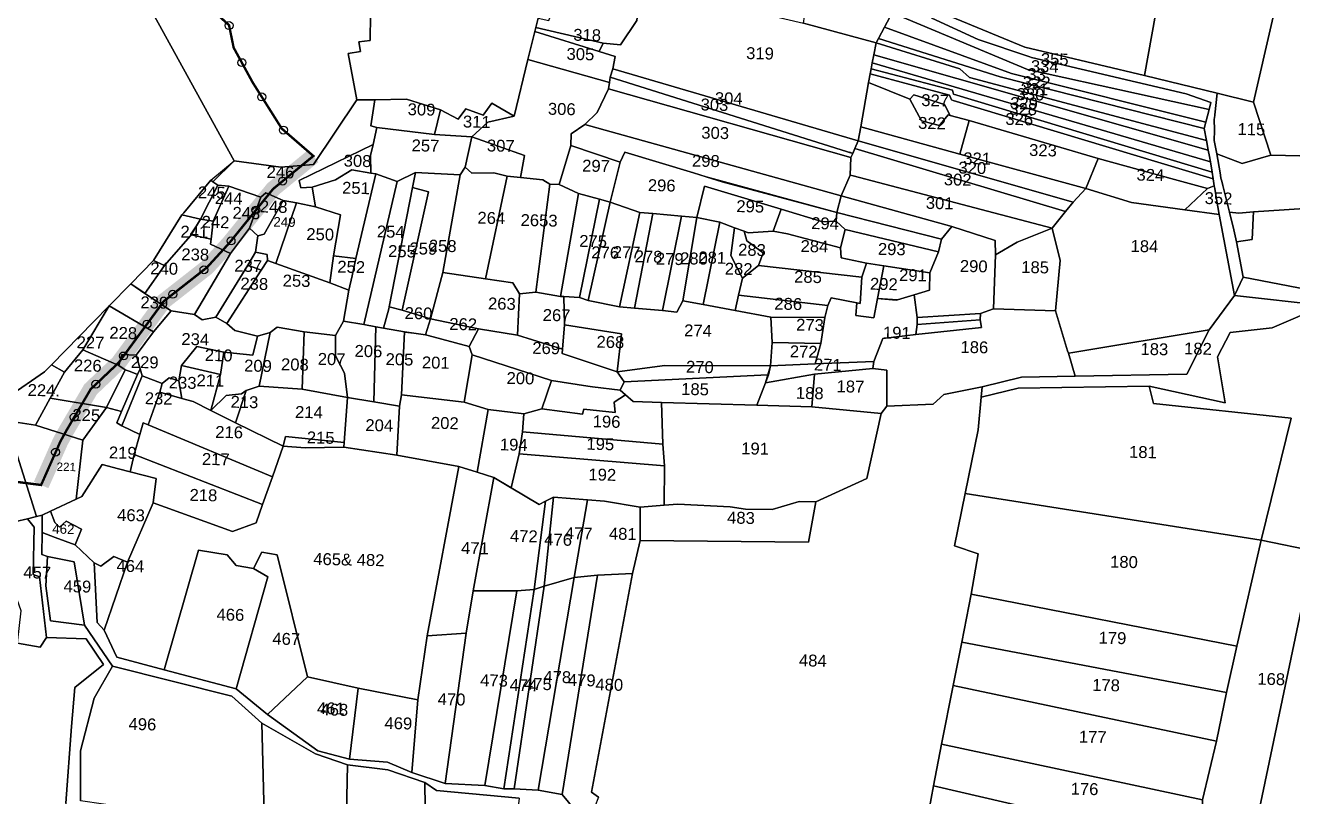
# Model space of a CAD drawing. Header units: inches. Extents: x 191080 to 197844, y 1603242 to 1613996.
# Drawn here: x 193348 to 194946, y 1608743 to 1609716 of the extents above; entities that cross this region are included whole.
import ezdxf

# ---------------------------------------------------------------- set-up
doc = ezdxf.new("R2010")
doc.units = ezdxf.units.IN
doc.header["$LTSCALE"] = 15
doc.header["$MEASUREMENT"] = 0
doc.header["$PDMODE"] = 32
doc.header["$PDSIZE"] = 10
doc.layers.add('PLOT', color=7, linetype='Continuous')
doc.layers.add('PLOT NO', color=7, linetype='Continuous')
doc.styles.get("Standard").update_dxf_attribs({"font": 'arial.ttf'})

msp = doc.modelspace()

# ---------------------------------------------------------------- linework, layer by layer
at = {"color": 5, "const_width": 3, "elevation": 248.5}
msp.add_lwpolyline([(193584.3, 1609734.7), (193604.9, 1609715.8), (193610.7, 1609687.5), (193634.7, 1609643.6), (193671.4, 1609585.4), (193711.2, 1609550.9), (193660.4, 1609509.3), (193604.9, 1609440.8), (193577, 1609410.3), (193522.6, 1609367.7), (193465.8, 1609290.3), (193430.4, 1609256.7), (193400.3, 1609205.4), (193392.4, 1609191.1), (193368, 1609136), (193312.6, 1609143.1)], dxfattribs=at)
at = {"color": 5, "elevation": 248.5}
for points in [[(193584.3, 1609734.7, 3, 3, 0), (193604.9, 1609715.8, 3, 3, 0), (193610.7, 1609687.5, 3, 3, 0), (193634.7, 1609643.6, 3, 3, 0), (193671.4, 1609585.4, 3, 3, 0), (193711.2, 1609550.9, 0, 0, 0)], [(193368, 1609136, 3, 3, 0), (193312.6, 1609143.1, 3, 3, 0)]]:
    msp.add_lwpolyline(points, format="xyseb", dxfattribs=at)
at = {"color": 1}
msp.add_lwpolyline([(193711.2, 1609550.9, 20, 20, 0), (193660.4, 1609509.3, 20, 20, 0), (193604.9, 1609440.8, 20, 20, 0), (193577, 1609410.3, 20, 20, 0), (193522.6, 1609367.7, 20, 20, 0), (193465.8, 1609290.3, 20, 20, 0), (193430.4, 1609256.7, 20, 20, 0), (193400.3, 1609205.4, 20, 20, 0), (193392.4, 1609191.1, 20, 20, 0), (193368, 1609136, 20, 20, 0), (193368, 1609136, 0, 0, 0)], format="xyseb", dxfattribs=at)
msp.add_lwpolyline([(193711.2, 1609550.9, 20, 20, 0), (193660.4, 1609509.3, 20, 20, 0), (193604.9, 1609440.8, 20, 20, 0), (193577, 1609410.3, 20, 20, 0), (193522.6, 1609367.7, 20, 20, 0), (193465.8, 1609290.3, 20, 20, 0), (193430.4, 1609256.7, 20, 20, 0), (193400.3, 1609205.4, 20, 20, 0), (193392.4, 1609191.1, 20, 20, 0), (193368, 1609136, 20, 20, 0), (193368, 1609136, 0, 0, 0)], format="xyseb", dxfattribs=at)
at = {"color": 3}
for p in [(193605, 1609715.4, 248.5), (193621, 1609668.6, 248.5), (193646.1, 1609625.4, 248.5), (193673.4, 1609583.6, 248.5), (193386.3, 1609177.4)]:
    msp.add_point(p, dxfattribs=at)
at = {"color": 2}
for p in [(193672.5, 1609519.3), (193638.8, 1609482.7), (193607.4, 1609443.8), (193573.3, 1609407.3), (193533.9, 1609376.5), (193501.5, 1609338.9), (193471.9, 1609298.7), (193437, 1609263), (193409.7, 1609221.5), (193386.3, 1609177.4)]:
    msp.add_point(p, dxfattribs=at)
at = {"layer": 'PLOT'}
for points in [[(194525.6, 1609931.9), (194510.4, 1609876.6), (194657.1, 1609852.6), (194650.4, 1609820.7), (194716.9, 1609811.4), (194724.1, 1609841.7), (194792.2, 1609830.6), (194789.6, 1609816.3), (194780.2, 1609766.4), (194513, 1609810.4), (194501.9, 1609783.8), (194772.9, 1609729.3), (194758.9, 1609652.4), (194645.5, 1609679.3), (194607.9, 1609688.2), (194495.2, 1609734.7), (194435.1, 1609794.4), (194491.1, 1609942.2), (194525.6, 1609931.9)], [(194758.9, 1609652.4), (194772.9, 1609729.3), (194780.2, 1609766.4), (194789.6, 1609816.3), (194792.2, 1609830.6), (194816.4, 1609944.8), (194964.4, 1609914.6), (194896.3, 1609618.8), (194850.6, 1609630), (194758.9, 1609652.4)], [(195137.5, 1609886.9), (195077.9, 1609592.5), (195072.3, 1609558.2), (195028.4, 1609549.4), (194918, 1609552.1), (194896.3, 1609618.8), (194964.4, 1609914.6), (195054.9, 1609899.8), (195137.5, 1609886.9)], [(194134.6, 1609815.7), (194130.7, 1609800.2), (194127, 1609783.2), (194124.3, 1609766.4), (194119, 1609721.9), (194098.2, 1609691.2), (194076.6, 1609693.1), (193991.6, 1609712.9), (193994.4, 1609724.5), (194008.1, 1609721.6), (194008.1, 1609721.6), (194013.7, 1609737.6), (194018.2, 1609776.6), (194023.1, 1609819.3), (194041.9, 1609816.1), (194061.1, 1609863.1), (194145.3, 1609839.1), (194134.6, 1609815.7)], [(194124.3, 1609766.4), (194329.1, 1609718.4), (194420.6, 1609693.6), (194417.7, 1609678.5), (194415.7, 1609668.2), (194414.2, 1609660.7), (194413, 1609654.4), (194410.9, 1609643.6), (194401.1, 1609587.7), (194398.1, 1609570), (194088.5, 1609660.7), (194091.6, 1609676.2), (194071.4, 1609682.8), (194076.6, 1609693.1), (194098.2, 1609691.2), (194119, 1609721.9), (194124.3, 1609766.4)], [(194334.5, 1609750.6), (194336.8, 1609763.9), (194443.9, 1609737.2), (194440.8, 1609731.4), (194431.2, 1609713.3), (194423.5, 1609698.9), (194420.6, 1609693.6), (194329.1, 1609718.4), (194331.5, 1609735.1), (194334.5, 1609750.6)], [(194616.4, 1609675.3), (194616.4, 1609675.3), (194811.3, 1609629.4), (194842.5, 1609618.5), (194840.2, 1609609.7), (194611.5, 1609660.1), (194440.8, 1609731.4), (194443.9, 1609737.2), (194455.4, 1609760.4), (194491, 1609724.7), (194549.4, 1609697.8), (194614.2, 1609675.8), (194616.4, 1609675.3)], [(194440.8, 1609731.4), (194611.5, 1609660.1), (194840.2, 1609609.7), (194836, 1609593.7), (194591.3, 1609654.9), (194431.2, 1609713.3), (194440.8, 1609731.4)], [(194088.5, 1609660.7), (194085.3, 1609650.4), (194084.4, 1609643.7), (193981.5, 1609672.4), (193990.3, 1609708), (194071.4, 1609682.8), (194091.6, 1609676.2), (194088.5, 1609660.7)], [(194076.6, 1609693.1), (194071.4, 1609682.8), (193990.3, 1609708), (193991.6, 1609712.9), (194076.6, 1609693.1)], [(194836, 1609593.7), (194833.9, 1609585.6), (194576.9, 1609650.6), (194423.5, 1609698.9), (194431.2, 1609713.3), (194591.3, 1609654.9), (194836, 1609593.7)], [(194836.9, 1609570.6), (194839.3, 1609558.4), (194417.7, 1609678.5), (194420.6, 1609693.6), (194526, 1609660.9), (194538.4, 1609649.9), (194836.9, 1609570.6)], [(194833.9, 1609585.6), (194836.9, 1609570.6), (194538.4, 1609649.9), (194526, 1609660.9), (194420.6, 1609693.6), (194423.5, 1609698.9), (194576.9, 1609650.6), (194833.9, 1609585.6)], [(194839.3, 1609558.4), (194840.9, 1609550.1), (194842, 1609543.4), (194415.7, 1609668.2), (194417.7, 1609678.5), (194839.3, 1609558.4)], [(194053.4, 1609590.8), (194036.1, 1609578.9), (194035.7, 1609564), (194021.2, 1609514.8), (194009.3, 1609515.4), (194000.4, 1609520.7), (193972.2, 1609523.7), (193977.4, 1609551.6), (193911, 1609575.2), (193931, 1609593.7), (193964.2, 1609601.2), (193981.5, 1609672.4), (194084.4, 1609643.7), (194083.3, 1609635.5), (194069.1, 1609605.7), (194053.4, 1609590.8)], [(194088.5, 1609660.7), (194398.1, 1609570), (194393.8, 1609560.4), (194391.1, 1609554.1), (194387.5, 1609555.7), (194391.1, 1609554.1), (194085.3, 1609650.4), (194088.5, 1609660.7)], [(194844.1, 1609530.3), (194845.5, 1609522.1), (194517.6, 1609621), (194515.6, 1609621.6), (194513.2, 1609627.8), (194413, 1609654.4), (194414.2, 1609660.7), (194516.7, 1609634), (194518.1, 1609629), (194844.1, 1609530.3)], [(194842, 1609543.4), (194844.1, 1609530.3), (194518.1, 1609629), (194516.7, 1609634), (194414.2, 1609660.7), (194415.7, 1609668.2), (194842, 1609543.4)], [(194083.3, 1609635.5), (194084.4, 1609643.7), (194085.3, 1609650.4), (194391.1, 1609554.1), (194388.8, 1609548.9), (194083.3, 1609635.5)], [(194401.1, 1609587.7), (194410.9, 1609643.6), (194463.2, 1609622.4), (194477.6, 1609595.1), (194479.6, 1609594.6), (194500.6, 1609589.5), (194501.9, 1609591), (194511.5, 1609602.6), (194513.8, 1609602), (194537.9, 1609595.6), (194526.3, 1609553.4), (194401.1, 1609587.7)], [(194700.3, 1609547.6), (194537.9, 1609595.6), (194513.8, 1609602), (194506.7, 1609616), (194468, 1609628.1), (194463.2, 1609622.4), (194410.9, 1609643.6), (194413, 1609654.4), (194513.2, 1609627.8), (194515.6, 1609621.6), (194517.6, 1609621), (194845.5, 1609522.1), (194846.9, 1609513.4), (194838.4, 1609509.7), (194796.8, 1609521.1), (194700.3, 1609547.6)], [(194083.3, 1609635.5), (194388.8, 1609548.9), (194388, 1609526.6), (194376.7, 1609500.7), (194053.4, 1609590.8), (194069.1, 1609605.7), (194083.3, 1609635.5)], [(194463.2, 1609622.4), (194468, 1609628.1), (194506.7, 1609616), (194513.8, 1609602), (194511.5, 1609602.6), (194501.9, 1609591), (194500.6, 1609589.5), (194479.6, 1609594.6), (194477.6, 1609595.1), (194463.2, 1609622.4)], [(194918, 1609552.1), (194918, 1609552.1), (194882, 1609541.6), (194849.9, 1609553.7), (194846.9, 1609570.6), (194847, 1609583), (194846.9, 1609597.9), (194847.1, 1609598.5), (194847.6, 1609602.8), (194850.6, 1609630), (194896.3, 1609618.8), (194918, 1609552.1)], [(193611.4, 1609544.8), (193670.3, 1609536.8), (193711.2, 1609540.1), (193766, 1609621.7), (193788.8, 1609621.5), (193783.6, 1609588.8), (193791.3, 1609586.7), (193786.4, 1609565.3), (193693.5, 1609520), (193695.2, 1609510.6), (193709.8, 1609511.4), (193714, 1609486.6), (193689.9, 1609491.7), (193673.2, 1609494.8), (193651.2, 1609504.4), (193645, 1609499), (193604.5, 1609512.9), (193590.9, 1609514.3), (193584.6, 1609518.1), (193582, 1609520.2), (193611.4, 1609544.8)], [(193788.8, 1609621.5), (193788.8, 1609621.5), (193828.4, 1609622.5), (193871.3, 1609609.1), (193864, 1609578.2), (193791.3, 1609586.7), (193783.6, 1609588.8), (193788.8, 1609621.5)], [(193871.3, 1609609.1), (193893.7, 1609597.5), (193903.3, 1609610.3), (193925.1, 1609602.2), (193936.3, 1609617.5), (193964.2, 1609601.2), (193931, 1609593.7), (193911, 1609575.2), (193864, 1609578.2), (193871.3, 1609609.1)], [(194685, 1609509.8), (194526.3, 1609553.4), (194537.9, 1609595.6), (194700.3, 1609547.6), (194685, 1609509.8)], [(193896.2, 1609527), (193839.9, 1609530), (193816.9, 1609518.7), (193789.9, 1609528.2), (193783.5, 1609529.3), (193783.2, 1609551.4), (193786.4, 1609565.3), (193791.3, 1609586.7), (193864, 1609578.2), (193911, 1609575.2), (193902.5, 1609536.8), (193896.2, 1609527)], [(194371.1, 1609479.6), (194206.3, 1609524.7), (194190.5, 1609529.5), (194103.8, 1609555.9), (194097.9, 1609542.9), (194035.7, 1609564), (194036.1, 1609578.9), (194053.4, 1609590.8), (194376.7, 1609500.7), (194371.1, 1609479.6)], [(194685, 1609509.8), (194668.8, 1609492.7), (194398.1, 1609570), (194401.1, 1609587.7), (194526.3, 1609553.4), (194685, 1609509.8)], [(193786.4, 1609565.3), (193783.2, 1609551.4), (193783.5, 1609529.3), (193759.6, 1609533.3), (193739, 1609520.8), (193709.8, 1609511.4), (193695.2, 1609510.6), (193693.5, 1609520), (193786.4, 1609565.3)], [(193972.2, 1609523.7), (193955.5, 1609525.5), (193938.7, 1609529.7), (193911, 1609529.4), (193902.5, 1609536.8), (193911, 1609575.2), (193977.4, 1609551.6), (193972.2, 1609523.7)], [(194097.9, 1609542.9), (194085.4, 1609492.8), (194071.7, 1609496.6), (194045.4, 1609503.7), (194021.2, 1609514.8), (194035.7, 1609564), (194097.9, 1609542.9)], [(194393.8, 1609560.4), (194398.1, 1609570), (194668.8, 1609492.7), (194659.4, 1609481.1), (194393.8, 1609560.4)], [(194370.3, 1609468.5), (194353.5, 1609468), (194301, 1609484), (194204.4, 1609512.8), (194194.5, 1609473.5), (194175.3, 1609475.1), (194139.1, 1609478.3), (194122.6, 1609479.7), (194085.4, 1609492.8), (194097.9, 1609542.9), (194103.8, 1609555.9), (194190.5, 1609529.5), (194206.3, 1609524.7), (194226.7, 1609518.5), (194371.1, 1609479.6), (194370.3, 1609468.5)], [(194391.1, 1609554.1), (194393.8, 1609560.4), (194659.4, 1609481.1), (194642.5, 1609459.8), (194391.6, 1609525.7), (194388, 1609526.6), (194388.8, 1609548.9), (194391.1, 1609554.1)], [(194685, 1609509.8), (194700.3, 1609547.6), (194796.8, 1609521.1), (194838.4, 1609509.7), (194809.8, 1609482.8), (194742.3, 1609492.3), (194685, 1609509.8)], [(195082.8, 1609492.8), (194896.1, 1609480.3), (194877.8, 1609478.6), (194866, 1609480.2), (194857.6, 1609513.6), (194855.8, 1609520.8), (194855.7, 1609521.4), (194855.3, 1609523.3), (194854.2, 1609529.7), (194849.9, 1609553.7), (194882, 1609541.6), (194918, 1609552.1), (195028.4, 1609549.4), (195072.3, 1609558.2), (195088, 1609559.1), (195082.8, 1609492.8)], [(193584.6, 1609518.1), (193582, 1609520.2), (193611.4, 1609544.8), (193584.6, 1609518.1)], [(193736.4, 1609424.9), (193745.5, 1609476.7), (193745.5, 1609476.7), (193714, 1609486.6), (193709.8, 1609511.4), (193739, 1609520.8), (193759.6, 1609533.3), (193783.5, 1609529.3), (193789.9, 1609528.2), (193764.9, 1609421.6), (193736.4, 1609424.9)], [(193955.5, 1609525.5), (193928.3, 1609396.1), (193874.6, 1609403.9), (193896.2, 1609527), (193896.2, 1609527), (193902.5, 1609536.8), (193911, 1609529.4), (193938.7, 1609529.7), (193955.5, 1609525.5)], [(193590.9, 1609514.3), (193568.9, 1609471.3), (193545.6, 1609476.7), (193547.8, 1609479.4), (193582, 1609520.2), (193584.6, 1609518.1), (193590.9, 1609514.3)], [(193547.8, 1609479.4), (193582, 1609520.2), (193584.6, 1609518.1), (193582, 1609520.2), (193547.8, 1609479.4)], [(193604.5, 1609512.9), (193584.7, 1609468.8), (193568.9, 1609471.3), (193590.9, 1609514.3), (193604.5, 1609512.9)], [(193775, 1609338.2), (193749.3, 1609342.7), (193755.8, 1609381.5), (193759.9, 1609399.7), (193764.9, 1609421.6), (193789.9, 1609528.2), (193816.9, 1609518.7), (193775, 1609338.2)], [(193799.7, 1609333.6), (193789.8, 1609335.4), (193775, 1609338.2), (193816.9, 1609518.7), (193839.9, 1609530), (193836.3, 1609511.3), (193806.8, 1609360.7), (193806.3, 1609358.3), (193799.7, 1609333.6)], [(193896.2, 1609527), (193874.6, 1609403.9), (193858.8, 1609345.7), (193823, 1609356.5), (193856.3, 1609505.8), (193836.3, 1609511.3), (193839.9, 1609530), (193896.2, 1609527)], [(194009.3, 1609515.4), (193991.6, 1609379), (193971.2, 1609377), (193962.7, 1609391), (193928.3, 1609396.1), (193955.5, 1609525.5), (193972.2, 1609523.7), (194000.4, 1609520.7), (194009.3, 1609515.4)], [(194021.2, 1609514.8), (194045.4, 1609503.7), (194022.8, 1609373.7), (193991.6, 1609379), (194009.3, 1609515.4), (194021.2, 1609514.8)], [(194206.3, 1609524.7), (194371.1, 1609479.6), (194226.7, 1609518.5), (194206.3, 1609524.7)], [(194206.3, 1609524.7), (194371.1, 1609479.6), (194226.7, 1609518.5), (194206.3, 1609524.7)], [(194516, 1609461.9), (194376.7, 1609500.7), (194388, 1609526.6), (194391.6, 1609525.7), (194642.5, 1609459.8), (194598.5, 1609442.2), (194571.1, 1609426.1), (194570.5, 1609444.4), (194516, 1609461.9)], [(193645, 1609499), (193630.7, 1609459.9), (193606.9, 1609428.1), (193581.6, 1609439.8), (193582.3, 1609445.9), (193584.7, 1609468.8), (193604.5, 1609512.9), (193645, 1609499)], [(193673.2, 1609494.8), (193649.3, 1609452.2), (193641.2, 1609450.2), (193630.7, 1609459.9), (193645, 1609499), (193651.2, 1609504.4), (193673.2, 1609494.8)], [(193823, 1609356.5), (193806.8, 1609360.7), (193836.3, 1609511.3), (193856.3, 1609505.8), (193823, 1609356.5)], [(194045.4, 1609503.7), (194071.7, 1609496.6), (194046.7, 1609372.6), (194026.9, 1609373.5), (194022.8, 1609373.7), (194045.4, 1609503.7)], [(194301, 1609484), (194290.9, 1609456.2), (194259.4, 1609454), (194254.2, 1609455.9), (194242.1, 1609460.5), (194223.5, 1609467.6), (194194.5, 1609473.5), (194204.4, 1609512.8), (194301, 1609484)], [(194371.1, 1609479.6), (194376.7, 1609500.7), (194516, 1609461.9), (194503, 1609446.1), (194371.1, 1609479.6)], [(194840.2, 1609331.8), (194668.4, 1609303), (194662.9, 1609302.1), (194662, 1609305.1), (194646.8, 1609355.8), (194652.5, 1609419.1), (194642.5, 1609459.8), (194659.4, 1609481.1), (194668.8, 1609492.7), (194685, 1609509.8), (194742.3, 1609492.3), (194809.8, 1609482.8), (194853.1, 1609477.2), (194872.4, 1609374.9), (194840.2, 1609331.8)], [(194809.8, 1609482.8), (194838.4, 1609509.7), (194846.9, 1609513.4), (194847.5, 1609509.7), (194849.7, 1609496.5), (194853.1, 1609477.2), (194809.8, 1609482.8)], [(193689.9, 1609491.7), (193664, 1609415.4), (193653.3, 1609419.3), (193653.1, 1609426.8), (193638.2, 1609429.7), (193641.2, 1609450.2), (193649.3, 1609452.2), (193673.2, 1609494.8), (193689.9, 1609491.7)], [(193714, 1609486.6), (193745.5, 1609476.7), (193736.4, 1609424.9), (193731.8, 1609390.8), (193664, 1609415.4), (193689.9, 1609491.7), (193714, 1609486.6)], [(194071.7, 1609496.6), (194085.4, 1609492.8), (194057.5, 1609368.8), (194046.7, 1609372.6), (194071.7, 1609496.6)], [(194057.5, 1609368.8), (194085.4, 1609492.8), (194122.6, 1609479.7), (194096.9, 1609360.6), (194057.5, 1609368.8)], [(194375.5, 1609435.2), (194309, 1609452.9), (194290.9, 1609456.2), (194301, 1609484), (194353.5, 1609468), (194370.3, 1609468.5), (194381.4, 1609458.1), (194375.5, 1609435.2)], [(194964.1, 1609382.7), (194883.3, 1609398), (194874.7, 1609442.7), (194894.6, 1609445.5), (194895.3, 1609463.1), (194895.8, 1609473.1), (194896.1, 1609480.3), (195082.8, 1609492.8), (195082.1, 1609471.8), (195036.1, 1609410.2), (194989, 1609380.4), (194968.8, 1609382.2), (194966.3, 1609382.4), (194964.1, 1609382.7)], [(193556.2, 1609450.2), (193523.5, 1609412.9), (193509.7, 1609419.2), (193545.6, 1609476.7), (193568.9, 1609471.3), (193557.1, 1609451.6), (193557.1, 1609451.6), (193556.2, 1609450.2)], [(193568.9, 1609471.3), (193584.7, 1609468.8), (193582.3, 1609445.9), (193557.1, 1609451.6), (193568.9, 1609471.3)], [(194096.9, 1609360.6), (194122.6, 1609479.7), (194139.1, 1609478.3), (194116, 1609358.9), (194096.9, 1609360.6)], [(194139.1, 1609478.3), (194175.3, 1609475.1), (194151.3, 1609356.1), (194116, 1609358.9), (194139.1, 1609478.3)], [(194175.3, 1609475.1), (194194.5, 1609473.5), (194176.9, 1609368.3), (194169.5, 1609354.1), (194151.3, 1609356.1), (194175.3, 1609475.1)], [(194176.9, 1609368.3), (194194.5, 1609473.5), (194223.5, 1609467.6), (194202.5, 1609363.6), (194176.9, 1609368.3)], [(194223.5, 1609467.6), (194242.1, 1609460.5), (194237.6, 1609425.2), (194252, 1609396.8), (194247.2, 1609375.2), (194242.9, 1609356.1), (194202.5, 1609363.6), (194223.5, 1609467.6)], [(194381.4, 1609458.1), (194370.3, 1609468.5), (194371.1, 1609479.6), (194503, 1609446.1), (194499.3, 1609430.1), (194381.4, 1609458.1)], [(194896.1, 1609480.3), (194895.8, 1609473.1), (194895.3, 1609463.1), (194894.6, 1609445.5), (194874.7, 1609442.7), (194871.6, 1609457.9), (194866, 1609480.2), (194877.8, 1609478.6), (194896.1, 1609480.3)], [(193557.1, 1609451.6), (193582.3, 1609445.9), (193581.6, 1609439.8), (193606.9, 1609428.1), (193561.4, 1609351), (193532, 1609355.5), (193498.9, 1609377.6), (193523.5, 1609412.9), (193523.5, 1609412.9), (193556.2, 1609450.2), (193557.1, 1609451.6)], [(193561.4, 1609351), (193606.9, 1609428.1), (193630.7, 1609459.9), (193641.2, 1609450.2), (193638.2, 1609429.7), (193628.4, 1609413.1), (193588.1, 1609347.7), (193570.9, 1609344.4), (193561.4, 1609351)], [(194252, 1609396.8), (194237.6, 1609425.2), (194242.1, 1609460.5), (194254.2, 1609455.9), (194257.8, 1609443.9), (194278.4, 1609428.8), (194272.5, 1609412.8), (194252, 1609396.8)], [(194272.5, 1609412.8), (194278.4, 1609428.8), (194257.8, 1609443.9), (194254.2, 1609455.9), (194259.4, 1609454), (194290.9, 1609456.2), (194309, 1609452.9), (194375.5, 1609435.2), (194376.5, 1609422.4), (194408.3, 1609415.9), (194402.7, 1609398.2), (194272.5, 1609412.8)], [(194375.5, 1609435.2), (194381.4, 1609458.1), (194499.3, 1609430.1), (194488.3, 1609403.4), (194430.1, 1609412.5), (194408.3, 1609415.9), (194376.5, 1609422.4), (194375.5, 1609435.2)], [(194468.4, 1609375.9), (194487.8, 1609381.7), (194488.3, 1609403.4), (194499.3, 1609430.1), (194503, 1609446.1), (194516, 1609461.9), (194570.5, 1609444.4), (194571.1, 1609426.1), (194568.4, 1609358.2), (194552, 1609352.3), (194472.5, 1609347.2), (194468.4, 1609375.9)], [(194646.8, 1609355.8), (194568.4, 1609358.2), (194571.1, 1609426.1), (194598.5, 1609442.2), (194642.5, 1609459.8), (194652.5, 1609419.1), (194646.8, 1609355.8)], [(193509.7, 1609419.2), (193523.5, 1609412.9), (193498.9, 1609377.6), (193480.9, 1609389.7), (193509.7, 1609419.2)], [(193699.4, 1609329.3), (193665.6, 1609335), (193656.6, 1609328.4), (193640.8, 1609323.7), (193612.3, 1609330.9), (193602.2, 1609339.5), (193645.5, 1609407.1), (193653.3, 1609419.3), (193664, 1609415.4), (193731.8, 1609390.8), (193755.8, 1609381.5), (193749.3, 1609342.7), (193739, 1609324.7), (193699.4, 1609329.3)], [(193628.4, 1609413.1), (193638.2, 1609429.7), (193653.1, 1609426.8), (193653.3, 1609419.3), (193645.5, 1609407.1), (193628.4, 1609413.1)], [(193731.8, 1609390.8), (193736.4, 1609424.9), (193764.9, 1609421.6), (193759.9, 1609399.7), (193755.8, 1609381.5), (193731.8, 1609390.8)], [(193588.1, 1609347.7), (193588.1, 1609347.7), (193628.4, 1609413.1), (193645.5, 1609407.1), (193602.2, 1609339.5), (193588.1, 1609347.7)], [(193971.2, 1609377), (193968.5, 1609324.9), (193919.2, 1609333.1), (193858.8, 1609345.7), (193874.6, 1609403.9), (193928.3, 1609396.1), (193962.7, 1609391), (193971.2, 1609377)], [(194247.2, 1609375.2), (194252, 1609396.8), (194272.5, 1609412.8), (194402.7, 1609398.2), (194400.5, 1609364.7), (194396.4, 1609365.6), (194364, 1609371.9), (194359.7, 1609362.3), (194247.2, 1609375.2)], [(194396.4, 1609365.6), (194400.5, 1609364.7), (194402.7, 1609398.2), (194408.3, 1609415.9), (194430.1, 1609412.5), (194422.4, 1609371.3), (194417.8, 1609347), (194395.2, 1609349.6), (194396.4, 1609365.6)], [(194422.4, 1609371.3), (194430.1, 1609412.5), (194488.3, 1609403.4), (194487.8, 1609381.7), (194468.4, 1609375.9), (194447.7, 1609369.7), (194422.4, 1609371.3)], [(193498.9, 1609377.6), (193532, 1609355.5), (193509.8, 1609329.3), (193453.8, 1609362), (193480.9, 1609389.7), (193498.9, 1609377.6), (193498.9, 1609377.6)], [(193498.9, 1609377.6), (193498.6, 1609377.7), (193480.9, 1609389.7), (193498.9, 1609377.6)], [(193991.6, 1609379), (194022.8, 1609373.7), (194026.9, 1609373.5), (194027.6, 1609338), (194025.1, 1609307.3), (193968.5, 1609324.9), (193971.2, 1609377), (193991.6, 1609379)], [(194176.9, 1609368.3), (194202.5, 1609363.6), (194242.9, 1609356.1), (194287.9, 1609347.8), (194289.4, 1609315.6), (194287.4, 1609286.4), (194154.3, 1609286.9), (194094, 1609278.7), (194099.5, 1609326.8), (194027.6, 1609338), (194026.9, 1609373.5), (194046.7, 1609372.6), (194057.5, 1609368.8), (194096.9, 1609360.6), (194116, 1609358.9), (194151.3, 1609356.1), (194169.5, 1609354.1), (194176.9, 1609368.3)], [(194247.2, 1609375.2), (194359.7, 1609362.3), (194356.1, 1609347.1), (194287.9, 1609347.8), (194242.9, 1609356.1), (194247.2, 1609375.2)], [(194422.4, 1609371.3), (194445.9, 1609369.2), (194447.7, 1609369.7), (194468.4, 1609375.9), (194472.5, 1609347.2), (194472.3, 1609338.2), (194470.8, 1609325.8), (194429.1, 1609320.8), (194417.8, 1609291.7), (194343.9, 1609288.7), (194351, 1609314.3), (194356.1, 1609347.1), (194359.7, 1609362.3), (194364, 1609371.9), (194396.4, 1609365.6), (194395.2, 1609349.6), (194417.8, 1609347), (194422.4, 1609371.3)], [(194447.7, 1609369.7), (194445.9, 1609369.2), (194422.4, 1609371.3), (194447.7, 1609369.7)], [(194447.7, 1609369.7), (194445.9, 1609369.2), (194422.4, 1609371.3), (194447.7, 1609369.7)], [(194764.8, 1609260.8), (194599.7, 1609257.9), (194552.9, 1609246.7), (194554.4, 1609259.9), (194603.8, 1609272.1), (194671.6, 1609273.3), (194812.1, 1609275.7), (194840.2, 1609331.8), (194872.4, 1609374.9), (194985.2, 1609362.2), (194919.8, 1609334.4), (194867, 1609328.2), (194850.9, 1609297.8), (194860.6, 1609239.5), (194764.8, 1609260.8)], [(193453.8, 1609362), (193420.4, 1609306.6), (193397.6, 1609278.1), (193381, 1609287.5), (193434, 1609341.8), (193453.8, 1609362)], [(193453.8, 1609362), (193509.8, 1609329.3), (193487.9, 1609299.9), (193469.9, 1609300.7), (193465.8, 1609286.5), (193420.4, 1609306.6), (193453.8, 1609362)], [(193487.9, 1609299.9), (193509.8, 1609329.3), (193532, 1609355.5), (193561.4, 1609351), (193570.9, 1609344.4), (193588.1, 1609347.7), (193602.2, 1609339.5), (193612.3, 1609330.9), (193640.8, 1609323.7), (193634.8, 1609299.7), (193598.3, 1609303.6), (193564.3, 1609310.5), (193544.9, 1609286.6), (193541.6, 1609267.3), (193529.3, 1609271), (193520.6, 1609263.9), (193495.2, 1609273.8), (193492.8, 1609282.5), (193487.9, 1609299.9)], [(193852.7, 1609325.3), (193826, 1609329), (193799.7, 1609333.6), (193806.3, 1609358.3), (193806.8, 1609360.7), (193823, 1609356.5), (193858.8, 1609345.7), (193858.8, 1609345.7), (193852.7, 1609325.3)], [(194434.2, 1609235.6), (194434.2, 1609280.8), (194416.4, 1609282.7), (194417.8, 1609291.7), (194429.1, 1609320.8), (194470.8, 1609325.8), (194553.4, 1609334.8), (194551.6, 1609344.1), (194552, 1609352.3), (194568.4, 1609358.2), (194646.8, 1609355.8), (194662, 1609305.1), (194662.9, 1609302.1), (194671.6, 1609273.3), (194603.8, 1609272.1), (194554.4, 1609259.9), (194505.8, 1609250), (194492.3, 1609237.8), (194434.2, 1609235.6)], [(195053.8, 1609348), (194975.1, 1609052.3), (194905.9, 1609066.3), (194943.7, 1609220.3), (194770.4, 1609238.8), (194764.8, 1609260.8), (194860.6, 1609239.5), (194850.9, 1609297.8), (194867, 1609328.2), (194919.8, 1609334.4), (194985.2, 1609362.2), (195053.8, 1609348)], [(193754.1, 1609246.4), (193750.6, 1609276.9), (193739.1, 1609299), (193739, 1609324.7), (193749.3, 1609342.7), (193775, 1609338.2), (193789.8, 1609335.4), (193787.5, 1609240.7), (193754.1, 1609246.4)], [(193858.8, 1609345.7), (193919.2, 1609333.1), (193907.8, 1609310.5), (193856, 1609324.4), (193852.7, 1609325.3), (193858.8, 1609345.7)], [(194289.4, 1609315.6), (194287.9, 1609347.8), (194356.1, 1609347.1), (194351, 1609314.3), (194289.4, 1609315.6)], [(194472.3, 1609338.2), (194551.6, 1609344.1), (194553.4, 1609334.8), (194470.8, 1609325.8), (194472.3, 1609338.2)], [(194472.5, 1609347.2), (194552, 1609352.3), (194551.6, 1609344.1), (194472.3, 1609338.2), (194472.5, 1609347.2)], [(193640.8, 1609323.7), (193656.6, 1609328.4), (193642.7, 1609260.7), (193626.6, 1609255.1), (193620.8, 1609250.9), (193601.3, 1609249), (193581.8, 1609230), (193594.1, 1609275.3), (193598.3, 1609303.6), (193634.8, 1609299.7), (193640.8, 1609323.7)], [(193656.6, 1609328.4), (193665.6, 1609335), (193699.4, 1609329.3), (193696.9, 1609256.9), (193642.7, 1609260.7), (193656.6, 1609328.4)], [(193696.9, 1609256.9), (193699.4, 1609329.3), (193739, 1609324.7), (193739.1, 1609299), (193750.6, 1609276.9), (193754.1, 1609246.4), (193696.9, 1609256.9)], [(193826, 1609329), (193822.3, 1609249.7), (193819.7, 1609235.5), (193787.5, 1609240.7), (193789.8, 1609335.4), (193799.7, 1609333.6), (193826, 1609329)], [(193852.7, 1609325.3), (193856, 1609324.4), (193907.8, 1609310.5), (193911.2, 1609300), (193901.4, 1609240.3), (193822.3, 1609249.7), (193826, 1609329), (193852.7, 1609325.3)], [(193826.5, 1609328.5), (193826, 1609329), (193852.7, 1609325.3), (193826.5, 1609328.5)], [(193919.2, 1609333.1), (193968.5, 1609324.9), (194025.1, 1609307.3), (194024.7, 1609302), (194094, 1609278.7), (194102.9, 1609266.3), (194097.9, 1609255.5), (194062.9, 1609259.9), (194057, 1609260.6), (194011.3, 1609267.8), (193911.2, 1609300), (193907.8, 1609310.5), (193919.2, 1609333.1)], [(194025.1, 1609307.3), (194027.6, 1609338), (194099.5, 1609326.8), (194094, 1609278.7), (194024.7, 1609302), (194025.1, 1609307.3)], [(194840.2, 1609331.8), (194812.1, 1609275.7), (194671.6, 1609273.3), (194662.9, 1609302.1), (194668.4, 1609303), (194840.2, 1609331.8)], [(193379.6, 1609245.6), (193397.6, 1609278.1), (193420.4, 1609306.6), (193465.8, 1609286.5), (193474.1, 1609281.3), (193450.5, 1609233.6), (193379.6, 1609245.6)], [(193544.9, 1609286.6), (193564.3, 1609310.5), (193598.3, 1609303.6), (193594.1, 1609275.3), (193544.9, 1609286.6)], [(194287.4, 1609286.4), (194289.4, 1609315.6), (194351, 1609314.3), (194343.9, 1609288.7), (194287.4, 1609286.4)], [(193489.7, 1609275.4), (193480.1, 1609279), (193474.1, 1609281.3), (193465.8, 1609286.5), (193469.9, 1609300.7), (193487.9, 1609299.9), (193492.8, 1609282.5), (193489.7, 1609275.4)], [(193911.2, 1609300), (194011.3, 1609267.8), (193999.3, 1609232), (193976.7, 1609225.9), (193976.7, 1609225.9), (193931.5, 1609231.1), (193901.4, 1609240.3), (193911.2, 1609300)], [(194284.9, 1609274.9), (194287.4, 1609286.4), (194343.9, 1609288.7), (194417.8, 1609291.7), (194416.4, 1609282.7), (194342.7, 1609275.8), (194281.2, 1609265), (194284.9, 1609274.9)], [(193327.3, 1609247.8), (193372.4, 1609278.6), (193372.4, 1609278.6), (193381, 1609287.5), (193397.6, 1609278.1), (193379.6, 1609245.6), (193360.8, 1609211.4), (193328.3, 1609216.6), (193327.3, 1609247.8)], [(193489.7, 1609275.4), (193469.3, 1609228.5), (193450.5, 1609233.6), (193474.1, 1609281.3), (193480.1, 1609279), (193489.7, 1609275.4)], [(193495.2, 1609273.8), (193469.9, 1609210.8), (193463.3, 1609214.6), (193469.3, 1609228.5), (193489.7, 1609275.4), (193492.8, 1609282.5), (193495.2, 1609273.8)], [(193581.8, 1609230), (193559.5, 1609241.2), (193545.3, 1609245.2), (193541.6, 1609267.3), (193544.9, 1609286.6), (193594.1, 1609275.3), (193581.8, 1609230)], [(194094, 1609278.7), (194154.3, 1609286.9), (194287.4, 1609286.4), (194284, 1609274.8), (194102.9, 1609266.3), (194094, 1609278.7)], [(194281.2, 1609265), (194270.4, 1609236.5), (194149.9, 1609240.1), (194114.4, 1609241.2), (194104.5, 1609249.8), (194097.9, 1609255.5), (194102.9, 1609266.3), (194284, 1609274.8), (194281.2, 1609265)], [(194270.4, 1609236.5), (194281.2, 1609265), (194342.7, 1609275.8), (194339.4, 1609234.4), (194270.4, 1609236.5)], [(194284.9, 1609274.9), (194281.2, 1609265), (194284, 1609274.8), (194284.9, 1609274.9)], [(194284.9, 1609274.9), (194281.2, 1609265), (194284, 1609274.8), (194284.9, 1609274.9)], [(194287.4, 1609286.4), (194284.9, 1609274.9), (194284, 1609274.8), (194287.4, 1609286.4)], [(194287.4, 1609286.4), (194284.9, 1609274.9), (194284, 1609274.8), (194287.4, 1609286.4)], [(194434.2, 1609235.6), (194427.1, 1609226.2), (194339.4, 1609234.4), (194342.7, 1609275.8), (194416.4, 1609282.7), (194434.2, 1609280.8), (194434.2, 1609235.6)], [(193495.2, 1609273.8), (193520.6, 1609263.9), (193517.5, 1609253), (193502.9, 1609212), (193496.8, 1609214.6), (193492.5, 1609199.5), (193469.9, 1609210.8), (193495.2, 1609273.8)], [(193520.6, 1609263.9), (193529.3, 1609271), (193541.6, 1609267.3), (193545.3, 1609245.2), (193517.5, 1609253), (193520.6, 1609263.9)], [(193642.7, 1609260.7), (193696.9, 1609256.9), (193754.1, 1609246.4), (193750.1, 1609189.7), (193676, 1609197.1), (193673, 1609184.8), (193613.2, 1609214.2), (193626.6, 1609255.1), (193642.7, 1609260.7)], [(193999.3, 1609232), (194011.3, 1609267.8), (194057, 1609260.6), (194062.9, 1609259.9), (194097.9, 1609255.5), (194104.5, 1609249.8), (194090.2, 1609240.5), (194091.7, 1609227.5), (194052, 1609231.8), (194050.4, 1609225.2), (193999.3, 1609232)], [(194905.9, 1609066.3), (194532.9, 1609125.3), (194549.4, 1609205.7), (194552.9, 1609246.7), (194599.7, 1609257.9), (194764.8, 1609260.8), (194770.4, 1609238.8), (194943.7, 1609220.3), (194905.9, 1609066.3)], [(193295.9, 1609121.7), (193225.6, 1609180.7), (193327.3, 1609247.8), (193328.3, 1609216.6), (193328.5, 1609205.1), (193335.7, 1609180.3), (193362.3, 1609096.1), (193350.9, 1609093.3), (193336.2, 1609090.1), (193322.2, 1609160.8), (193284.4, 1609153), (193295.9, 1609121.7)], [(193360.8, 1609211.4), (193379.6, 1609245.6), (193450.5, 1609233.6), (193420.7, 1609192.5), (193360.8, 1609211.4)], [(193673, 1609184.8), (193659.5, 1609146.3), (193502.9, 1609212), (193517.5, 1609253), (193545.3, 1609245.2), (193559.5, 1609241.2), (193581.8, 1609230), (193613.2, 1609214.2), (193673, 1609184.8)], [(193581.8, 1609230), (193601.3, 1609249), (193620.8, 1609250.9), (193626.6, 1609255.1), (193613.2, 1609214.2), (193581.8, 1609230)], [(193754.1, 1609246.4), (193787.5, 1609240.7), (193819.7, 1609235.5), (193816.4, 1609173.5), (193749.7, 1609183.9), (193750.1, 1609189.7), (193754.1, 1609246.4)], [(193816.4, 1609173.5), (193819.7, 1609235.5), (193822.3, 1609249.7), (193901.4, 1609240.3), (193931.5, 1609231.1), (193917.8, 1609152.1), (193894.7, 1609159.3), (193816.4, 1609173.5)], [(193976.7, 1609225.9), (193999.3, 1609232), (194050.4, 1609225.2), (194052, 1609231.8), (194091.7, 1609227.5), (194090.2, 1609240.5), (194104.5, 1609249.8), (194114.4, 1609241.2), (194149.9, 1609240.1), (194151.9, 1609187.7), (193975, 1609203), (193976.7, 1609225.9)], [(193412.3, 1609118.1), (193420.7, 1609192.5), (193450.5, 1609233.6), (193469.3, 1609228.5), (193463.3, 1609214.6), (193469.9, 1609210.8), (193469.9, 1609210.8), (193492.5, 1609199.5), (193485.3, 1609174.3), (193480.4, 1609152.4), (193465.6, 1609156.3), (193445, 1609162), (193419.2, 1609121.4), (193412.3, 1609118.1)], [(193970.6, 1609175.5), (193960.7, 1609132.3), (193938.5, 1609145.5), (193917.8, 1609152.1), (193931.5, 1609231.1), (193976.7, 1609225.9), (193975, 1609203), (193970.6, 1609175.5)], [(194149.9, 1609240.1), (194270.4, 1609236.5), (194339.4, 1609234.4), (194427.1, 1609226.2), (194408.7, 1609144.2), (194344.6, 1609114.7), (194323.5, 1609115.1), (194289.6, 1609105.3), (194256, 1609105.6), (194236.4, 1609108.3), (194170.7, 1609111.9), (194153.3, 1609110.5), (194153.8, 1609160.1), (194151.9, 1609187.7), (194149.9, 1609240.1)], [(193412.3, 1609118.1), (193380, 1609102.8), (193369.5, 1609097.8), (193362.3, 1609096.1), (193335.7, 1609180.3), (193328.5, 1609205.1), (193328.3, 1609216.6), (193360.8, 1609211.4), (193420.7, 1609192.5), (193412.3, 1609118.1)], [(193659.5, 1609146.3), (193647.2, 1609111.2), (193485.3, 1609174.3), (193492.5, 1609199.5), (193496.8, 1609214.6), (193502.9, 1609212), (193659.5, 1609146.3)], [(193749.7, 1609183.9), (193700.9, 1609182.7), (193673, 1609184.8), (193676, 1609197.1), (193750.1, 1609189.7), (193749.7, 1609183.9)], [(193749.7, 1609183.9), (193700.9, 1609182.7), (193673, 1609184.8), (193676, 1609197.1), (193750.1, 1609189.7), (193749.7, 1609183.9)], [(194151.9, 1609187.7), (194153.8, 1609160.1), (193970.6, 1609175.5), (193975, 1609203), (194151.9, 1609187.7)], [(193854.6, 1608946), (193843, 1608865.1), (193767.5, 1608879.7), (193704, 1608894), (193665.6, 1609047.8), (193646.3, 1609051.4), (193635.6, 1609030.5), (193613.7, 1609034.6), (193602.7, 1609047.8), (193566.5, 1609054), (193523, 1608902.8), (193463.6, 1608918.9), (193447.3, 1608952.8), (193476.9, 1609038.8), (193509.3, 1609113.4), (193609.1, 1609077.3), (193639.2, 1609088.4), (193647.2, 1609111.2), (193659.5, 1609146.3), (193673, 1609184.8), (193700.9, 1609182.7), (193749.7, 1609183.9), (193816.4, 1609173.5), (193894.7, 1609159.3), (193854.6, 1608946)], [(193673, 1609184.8), (193700.9, 1609182.7), (193749.7, 1609183.9), (193700.9, 1609182.7), (193673, 1609184.8)], [(193647.2, 1609111.2), (193639.2, 1609088.4), (193609.1, 1609077.3), (193509.3, 1609113.4), (193513, 1609144), (193480.4, 1609152.4), (193485.3, 1609174.3), (193647.2, 1609111.2)], [(194153.8, 1609160.1), (194153.3, 1609110.5), (194123, 1609108), (194078.2, 1609115.8), (194056.9, 1609117.4), (194014, 1609120.5), (194003.8, 1609115.5), (193995.7, 1609111.5), (193960.7, 1609132.3), (193970.6, 1609175.5), (194153.8, 1609160.1)], [(193411, 1609060.4), (193419, 1609080.4), (193399.5, 1609090.3), (193391.3, 1609082.8), (193385.1, 1609088.8), (193380, 1609102.8), (193412.3, 1609118.1), (193419.2, 1609121.4), (193445, 1609162), (193465.6, 1609156.3), (193480.4, 1609152.4), (193513, 1609144), (193509.3, 1609113.4), (193476.9, 1609038.8), (193459.6, 1609045.9), (193443.2, 1609033.7), (193434.7, 1609037.9), (193411, 1609060.4)], [(193904, 1608949), (193854.6, 1608946), (193894.7, 1609159.3), (193917.8, 1609152.1), (193938.5, 1609145.5), (193912.7, 1609002.7), (193904, 1608949)], [(193912.7, 1609002.7), (193938.5, 1609145.5), (193959.5, 1609133), (193960.7, 1609132.3), (193995.7, 1609111.5), (194003.8, 1609115.5), (193989.5, 1609004.2), (193967.5, 1609002.4), (193912.7, 1609002.7)], [(193989.5, 1609004.2), (194003.8, 1609115.5), (194014, 1609120.5), (194002.1, 1609008.4), (193989.5, 1609004.2)], [(194002.1, 1609008.4), (194014, 1609120.5), (194056.9, 1609117.4), (194040.1, 1609019.3), (194002.1, 1609008.4)], [(194040.1, 1609019.3), (194056.9, 1609117.4), (194078.2, 1609115.8), (194123, 1609108), (194123.1, 1609066), (194113.3, 1609024.5), (194069.3, 1609022.3), (194040.1, 1609019.3)], [(194123.1, 1609066), (194123, 1609108), (194153.3, 1609110.5), (194170.7, 1609111.9), (194236.4, 1609108.3), (194256, 1609105.6), (194289.6, 1609105.3), (194323.5, 1609115.1), (194344.6, 1609114.7), (194335.3, 1609063.8), (194123.1, 1609066)], [(194905.9, 1609066.3), (194875.2, 1608932.8), (194540.6, 1608998.2), (194549.3, 1609049.2), (194519.4, 1609059.2), (194532.9, 1609125.3), (194905.9, 1609066.3)], [(193380, 1609102.8), (193385.1, 1609088.8), (193391.3, 1609082.8), (193399.5, 1609090.3), (193419, 1609080.4), (193411, 1609060.4), (193385.6, 1609069.9), (193369.2, 1609076.3), (193369.5, 1609097.8), (193380, 1609102.8)], [(193374.8, 1608943.7), (193366.9, 1608931.3), (193338.4, 1608936.4), (193343, 1608977.5), (193305, 1609083.3), (193309.7, 1609084.4), (193336.2, 1609090.1), (193350.9, 1609093.3), (193359.1, 1609082.9), (193358, 1609023.3), (193366.1, 1609020.4), (193374.8, 1608943.7)], [(193635.6, 1609030.5), (193653.8, 1609020.3), (193614, 1608878.9), (193523, 1608902.8), (193566.5, 1609054), (193602.7, 1609047.8), (193613.7, 1609034.6), (193635.6, 1609030.5)], [(193614, 1608878.9), (193653.8, 1609020.3), (193635.6, 1609030.5), (193646.3, 1609051.4), (193665.6, 1609047.8), (193704, 1608894), (193653.2, 1608846.7), (193614, 1608878.9)], [(194975.1, 1609052.3), (194958, 1608986.7), (194901.7, 1608717.8), (194897.7, 1608702.2), (194831.2, 1608718.4), (194832.1, 1608739), (194849.8, 1608813.1), (194862.3, 1608874.3), (194875.2, 1608932.8), (194905.9, 1609066.3), (194975.1, 1609052.3)], [(193376.1, 1609045.9), (193409.6, 1609039.3), (193422.5, 1608959.2), (193380, 1608964.8), (193374, 1609008.7), (193376.1, 1609045.9)], [(193434.7, 1609037.9), (193443.2, 1609033.7), (193459.6, 1609045.9), (193476.9, 1609038.8), (193447.3, 1608952.8), (193438.5, 1608962.5), (193434.7, 1609037.9)], [(194040.1, 1609019.3), (193994.5, 1608751.1), (193964.4, 1608753), (194002.1, 1609008.4), (194040.1, 1609019.3)], [(194069.3, 1609022.3), (194024.9, 1608745.9), (193994.5, 1608751.1), (194040.1, 1609019.3), (194069.3, 1609022.3)], [(194113.3, 1609024.5), (194061.7, 1608748.7), (194070.6, 1608742.3), (194056.8, 1608707.1), (194024.9, 1608745.9), (194069.3, 1609022.3), (194113.3, 1609024.5)], [(193989.5, 1609004.2), (193951.4, 1608752.9), (193927.3, 1608757), (193967.5, 1609002.4), (193989.5, 1609004.2)], [(194002.1, 1609008.4), (193964.4, 1608753), (193951.4, 1608752.9), (193989.5, 1609004.2), (194002.1, 1609008.4)], [(193877.5, 1608759.4), (193904, 1608949), (193912.7, 1609002.7), (193967.5, 1609002.4), (193927.3, 1608757), (193877.5, 1608759.4)], [(194875.2, 1608932.8), (194862.3, 1608874.3), (194528.5, 1608937.9), (194540.6, 1608998.2), (194875.2, 1608932.8)], [(194984, 1608708.9), (194942.8, 1608713.8), (194901.7, 1608717.8), (194958, 1608986.7), (195036.3, 1608974.7), (194984, 1608708.9)], [(193843, 1608865.1), (193854.6, 1608946), (193904, 1608949), (193877.5, 1608759.4), (193835.2, 1608773.3), (193843, 1608865.1)], [(194862.3, 1608874.3), (194849.8, 1608813.1), (194517.8, 1608883.3), (194528.5, 1608937.9), (194862.3, 1608874.3)], [(193649.4, 1608704.1), (193417.6, 1608737.7), (193417.6, 1608800.9), (193434.7, 1608867), (193458.2, 1608907.5), (193608.4, 1608869.6), (193646.3, 1608835.6), (193649.4, 1608704.1)], [(193756.6, 1608790.2), (193716.9, 1608800.9), (193653.2, 1608846.7), (193704, 1608894), (193767.5, 1608879.7), (193756.6, 1608790.2)], [(193835.2, 1608773.3), (193804.5, 1608786.5), (193756.6, 1608790.2), (193767.5, 1608879.7), (193843, 1608865.1), (193835.2, 1608773.3)], [(194517.8, 1608883.3), (194849.8, 1608813.1), (194832.1, 1608739), (194503.2, 1608809.3), (194517.8, 1608883.3)], [(193749.5, 1608559.3), (193697.1, 1608561.7), (193648.5, 1608551.1), (193649.4, 1608704.1), (193646.3, 1608835.6), (193713.7, 1608796.9), (193754.2, 1608783.1), (193749.5, 1608559.3)], [(194832.1, 1608739), (194831.2, 1608718.4), (194819.2, 1608680), (194796.4, 1608685.9), (194643.2, 1608721.9), (194492.8, 1608756.5), (194503.2, 1608809.3), (194832.1, 1608739)], [(193729, 1608502.7), (193749.5, 1608559.3), (193754.2, 1608783.1), (193805.2, 1608777), (193851.5, 1608760.8), (193855.2, 1608508.1), (193729, 1608502.7)], [(193855.2, 1608508.1), (193851.5, 1608760.8), (193866.6, 1608750.6), (193970.5, 1608741.2), (193933.1, 1608417.2), (193859.2, 1608402.6), (193855.2, 1608508.1)], [(194492.8, 1608756.5), (194643.2, 1608721.9), (194605.5, 1608396.9), (194604.1, 1608383.5), (194557.6, 1608339.2), (194525, 1608314.1), (194520.1, 1608307.4), (194388.7, 1608276.3), (194475.4, 1608661), (194492.8, 1608756.5)]]:
    msp.add_lwpolyline(points, close=True, dxfattribs=at)
for points in [[(193499.7, 1609748.2), (193611.4, 1609544.8), (193584.6, 1609518.1), (193582, 1609520.2), (193547.8, 1609479.4), (193545.6, 1609476.7), (193509.7, 1609419.2), (193480.9, 1609389.7), (193453.8, 1609362), (193453.8, 1609362), (193434, 1609341.8), (193381, 1609287.5), (193372.4, 1609278.6), (193327.3, 1609247.8)], [(193783.2, 1609729.5), (193782.6, 1609696.6), (193768.3, 1609695), (193770.7, 1609682.8), (193755, 1609680.2), (193766, 1609621.7), (193711.2, 1609540.1), (193670.3, 1609536.8), (193611.4, 1609544.8), (193499.7, 1609748.2)], [(193994.4, 1609724.5), (193991.6, 1609712.9), (193990.3, 1609708), (193981.5, 1609672.4), (193964.2, 1609601.2), (193936.3, 1609617.5), (193925.1, 1609602.2), (193903.3, 1609610.3), (193893.7, 1609597.5), (193871.3, 1609609.1), (193828.4, 1609622.5), (193788.8, 1609621.5), (193766, 1609621.7), (193755, 1609680.2), (193770.7, 1609682.8), (193768.3, 1609695), (193782.6, 1609696.6), (193783.2, 1609729.5)], [(194495.2, 1609734.7), (194607.9, 1609688.2), (194645.5, 1609679.3), (194758.9, 1609652.4), (194850.6, 1609630), (194847.6, 1609602.8), (194847.1, 1609598.5), (194846.9, 1609597.9), (194847, 1609583), (194846.9, 1609570.6), (194849.9, 1609553.7), (194854.2, 1609529.7), (194855.3, 1609523.3), (194855.7, 1609521.4), (194855.8, 1609520.8), (194857.6, 1609513.6), (194866, 1609480.2), (194871.6, 1609457.9), (194874.7, 1609442.7), (194883.3, 1609398), (194883.3, 1609398), (194872.4, 1609374.9), (194853.1, 1609477.2), (194849.7, 1609496.5), (194847.5, 1609509.7), (194846.9, 1609513.4), (194845.5, 1609522.1), (194844.1, 1609530.3), (194842, 1609543.4), (194840.9, 1609550.1), (194839.3, 1609558.4), (194836.9, 1609570.6), (194833.9, 1609585.6), (194836, 1609593.7), (194840.2, 1609609.7), (194842.5, 1609618.5), (194811.3, 1609629.4), (194616.4, 1609675.3), (194614.2, 1609675.8), (194549.4, 1609697.8), (194491, 1609724.7)], [(194985.2, 1609362.2), (194872.4, 1609374.9), (194883.3, 1609398), (194883.3, 1609398), (194964.1, 1609382.7)], [(194070.6, 1608742.3), (194061.7, 1608748.7), (194113.3, 1609024.5), (194123.1, 1609066), (194335.3, 1609063.8), (194344.6, 1609114.7), (194408.7, 1609144.2), (194427.1, 1609226.2), (194434.2, 1609235.6), (194492.3, 1609237.8), (194505.8, 1609250), (194554.4, 1609259.9), (194552.9, 1609246.7), (194549.4, 1609205.7), (194532.9, 1609125.3), (194532.9, 1609125.3), (194519.4, 1609059.2), (194549.3, 1609049.2), (194540.6, 1608998.2), (194528.5, 1608937.9), (194517.8, 1608883.3), (194503.2, 1608809.3), (194492.8, 1608756.5), (194475.4, 1608661)], [(193399.3, 1608734.8), (193406.3, 1608831.3), (193410.4, 1608880.6), (193446.5, 1608909.7), (193424.7, 1608942), (193374.8, 1608943.7), (193366.1, 1609020.4), (193358, 1609023.3), (193359.1, 1609082.9), (193350.9, 1609093.3), (193362.3, 1609096.1), (193369.5, 1609097.8), (193369.2, 1609076.3), (193368.8, 1609048.3), (193376.1, 1609045.9), (193374, 1609008.7), (193380, 1608964.8), (193422.5, 1608959.2), (193458.2, 1608907.5), (193434.7, 1608867), (193417.6, 1608800.9), (193417.6, 1608737.7)], [(193970.5, 1608741.2), (193866.6, 1608750.6), (193851.5, 1608760.8), (193805.2, 1608777), (193754.2, 1608783.1), (193713.7, 1608796.9), (193646.3, 1608835.6), (193608.4, 1608869.6), (193458.2, 1608907.5), (193422.5, 1608959.2), (193409.6, 1609039.3), (193376.1, 1609045.9), (193368.8, 1609048.3), (193369.2, 1609076.3), (193385.6, 1609069.9), (193411, 1609060.4), (193434.7, 1609037.9), (193438.5, 1608962.5), (193447.3, 1608952.8), (193463.6, 1608918.9), (193523, 1608902.8), (193614, 1608878.9), (193653.2, 1608846.7), (193716.9, 1608800.9), (193756.6, 1608790.2), (193804.5, 1608786.5), (193835.2, 1608773.3), (193877.5, 1608759.4), (193877.5, 1608759.4), (193927.3, 1608757), (193951.4, 1608752.9), (193964.4, 1608753), (193994.5, 1608751.1), (194024.9, 1608745.9), (194056.8, 1608707.1)], [(193338.4, 1608936.4), (193366.9, 1608931.3), (193374.8, 1608943.7), (193424.7, 1608942), (193446.5, 1608909.7), (193410.4, 1608880.6), (193406.3, 1608831.3), (193399.3, 1608734.8), (193426, 1608584.8), (193437.3, 1608506.5), (193458.1, 1608373), (193463.7, 1608298.7), (193477.9, 1608227), (193502.3, 1608150.9), (193549, 1608005.7), (193472.4, 1608018.2), (193472.4, 1608018.2), (193474.4, 1608041.9), (193375.4, 1608204.3), (193362.9, 1608321.5), (193356.8, 1608378.5), (193348, 1608457.7)]]:
    msp.add_lwpolyline(points, dxfattribs=at)
at = {"layer": 'PLOT', "color": 11, "linetype": 'Continuous'}
for points in [[(193755, 1609680.2), (193770.7, 1609682.8), (193768.3, 1609695), (193782.6, 1609696.6), (193783.2, 1609729.5)], [(193994.4, 1609724.5), (193991.6, 1609712.9), (193990.3, 1609708), (193981.5, 1609672.4), (193964.2, 1609601.2), (193936.3, 1609617.5), (193925.1, 1609602.2), (193903.3, 1609610.3), (193893.7, 1609597.5), (193871.3, 1609609.1), (193828.4, 1609622.5), (193788.8, 1609621.5), (193766, 1609621.7), (193755, 1609680.2)]]:
    msp.add_lwpolyline(points, dxfattribs=at)

# ---------------------------------------------------------------- texts
at = {"layer": 'PLOT NO', "color": 7}
for s, height, p in [('318', 15, (194038.7, 1609696.3)), ('305', 15, (194030.2, 1609672.2)), ('319', 15, (194256.6, 1609673.2)), ('355', 15, (194628.1, 1609665.7)), ('33', 15, (194611.1, 1609646.7)), ('334', 15, (194615.5, 1609656.8)), ('331', 15, (194602.5, 1609628.1)), ('322', 15, (194605.4, 1609636.6)), ('304', 15, (194217.2, 1609616.4)), ('327', 15, (194477.4, 1609613.9)), ('330', 15, (194597.6, 1609621.6)), ('309', 15, (193829.9, 1609602.4)), ('306', 15, (194006.7, 1609603)), ('303', 15, (194199.2, 1609608.4)), ('328', 15, (194588.3, 1609603.1)), ('329', 15, (194589.4, 1609610.2)), ('311', 15, (193899.6, 1609586.9)), ('322', 15, (194473.4, 1609585.2)), ('326', 15, (194583.4, 1609590.2)), ('303', 15, (194200.1, 1609572.9)), ('115', 15, (194876, 1609577.5)), ('257', 15, (193834.9, 1609556.9)), ('307', 15, (193929.8, 1609556.7)), ('323', 15, (194613.3, 1609551)), ('308', 15, (193749.3, 1609537.6)), ('297', 15, (194049.9, 1609531.3)), ('298', 15, (194188.4, 1609537.6)), ('321', 15, (194530.3, 1609540.6)), ('246', 15, (193652.1, 1609523.3)), ('320', 15, (194524.2, 1609528.8)), ('324', 15, (194748.7, 1609519.9)), ('251', 15, (193747.3, 1609503.4)), ('296', 15, (194132.7, 1609506.7)), ('302', 15, (194505.8, 1609514)), ('245', 15, (193565.5, 1609497.6)), ('244', 15, (193586.8, 1609490.3)), ('301', 15, (194483.1, 1609484.3)), ('352', 15, (194834.6, 1609490.4)), ('243', 15, (193609.1, 1609471.8)), ('248', 15, (193643.5, 1609479.8)), ('295', 15, (194244.3, 1609480.2)), ('242', 15, (193570.2, 1609460.5)), ('249', 12, (193660.7, 1609462)), ('264', 15, (193917.9, 1609465.6)), ('2653', 15, (193972.3, 1609462.7)), ('294', 15, (194338.6, 1609458.8)), ('241', 15, (193543.5, 1609448.1)), ('250', 15, (193702.2, 1609445)), ('254', 15, (193791.1, 1609448.3)), ('275', 15, (194046.2, 1609436.4)), ('238', 15, (193544.7, 1609419.5)), ('255', 15, (193805.3, 1609423.6)), ('259', 15, (193832.2, 1609427)), ('258', 15, (193856.6, 1609430.4)), ('276', 15, (194061.5, 1609422)), ('277', 15, (194088.5, 1609422.3)), ('283', 15, (194246.5, 1609425.4)), ('284', 15, (194325.2, 1609429.9)), ('293', 15, (194422.7, 1609426.3)), ('184', 15, (194741.2, 1609430)), ('237', 15, (193611.5, 1609405.2)), ('252', 15, (193741.3, 1609403.9)), ('278', 15, (194116.1, 1609416.9)), ('279', 15, (194142.8, 1609414)), ('280', 15, (194173.3, 1609414.5)), ('281', 15, (194196.4, 1609415.6)), ('290', 15, (194526, 1609404.8)), ('185', 15, (194603.4, 1609403.5)), ('240', 15, (193505.5, 1609401.8)), ('282', 15, (194229.7, 1609401.4)), ('285', 15, (194317.1, 1609391.3)), ('291', 15, (194449.4, 1609393.4)), ('238', 15, (193619.1, 1609382.6)), ('253', 15, (193672.4, 1609386.4)), ('292', 15, (194412.7, 1609382.3)), ('239', 15, (193493.1, 1609359)), ('263', 15, (193931.2, 1609357.5)), ('286', 15, (194292.2, 1609357.3)), ('260', 15, (193826.1, 1609345.4)), ('267', 15, (194000.2, 1609343)), ('262', 15, (193882.4, 1609331.7)), ('274', 15, (194178.4, 1609323.6)), ('273', 15, (194319.6, 1609330.8)), ('227', 15, (193412.6, 1609308.6)), ('228', 15, (193453.9, 1609320.6)), ('234', 15, (193544.7, 1609312.7)), ('268', 15, (194068, 1609309.2)), ('191', 15, (194429.1, 1609320.8)), ('210', 15, (193574.2, 1609292.5)), ('206', 15, (193763, 1609297.7)), ('269', 15, (193987.1, 1609301.5)), ('272', 15, (194311.7, 1609297.1)), ('186', 15, (194526.8, 1609302.7)), ('183', 15, (194753.7, 1609300.2)), ('182', 15, (194808.7, 1609300.8)), ('226', 15, (193409.2, 1609279.5)), ('229', 15, (193481, 1609283.7)), ('209', 15, (193623.8, 1609279.2)), ('208', 15, (193670.3, 1609280.8)), ('207', 15, (193716.6, 1609287.6)), ('205', 15, (193802.1, 1609287.3)), ('201', 15, (193847.9, 1609283.2)), ('270', 15, (194180.8, 1609277.7)), ('271', 15, (194342.1, 1609280.5)), ('211', 15, (193563.8, 1609260.6)), ('200', 15, (193954.6, 1609263.5)), ('224.', 15, (193350.9, 1609248.4)), ('233', 15, (193528.8, 1609257.9)), ('185', 15, (194174.7, 1609249.7)), ('188', 15, (194319.3, 1609244.8)), ('187', 15, (194370.6, 1609253.1)), ('232', 15, (193498.6, 1609238)), ('213', 15, (193606.7, 1609233.5)), ('225', 15, (193407.3, 1609217)), ('214', 15, (193688, 1609220.7)), ('204', 15, (193776.6, 1609204.1)), ('202', 15, (193859.3, 1609207)), ('196', 15, (194063.2, 1609208.8)), ('216', 15, (193587.4, 1609195.5)), ('215', 15, (193702.8, 1609188.6)), ('195', 15, (194055.3, 1609180.5)), ('219', 15, (193453.3, 1609169.6)), ('194', 15, (193946.2, 1609179.7)), ('191', 15, (194250.4, 1609174.8)), ('181', 15, (194739.3, 1609170.4)), ('221', 10.5, (193387.4, 1609153.9)), ('217', 15, (193570.6, 1609161.4)), ('192', 15, (194057.8, 1609141.9)), ('218', 15, (193555, 1609116.1)), ('463', 15, (193463.7, 1609090.8)), ('483', 15, (194232.6, 1609087.5)), ('462', 12, (193381.9, 1609074.8)), ('472', 15, (193958.9, 1609064.4)), ('476', 15, (194002.1, 1609060)), ('477', 15, (194028, 1609067.9)), ('481', 15, (194083.6, 1609067.3)), ('471', 15, (193897.3, 1609049.2)), ('464', 15, (193462.9, 1609026.7)), ('465& 482', 15, (193711, 1609035.4)), ('180', 15, (194715.4, 1609031.9)), ('457', 15, (193345.5, 1609018.5)), ('459', 15, (193396.1, 1609001)), ('466', 15, (193589, 1608965.3)), ('467', 15, (193659.4, 1608934.8)), ('179', 15, (194700.9, 1608936)), ('484', 15, (194323.2, 1608907.5)), ('473', 15, (193921.3, 1608882.4)), ('474', 15, (193958.5, 1608876.4)), ('475', 15, (193976.6, 1608878)), ('478', 15, (194001, 1608886.8)), ('479', 15, (194031.9, 1608882.7)), ('480', 15, (194066.6, 1608877.1)), ('178', 15, (194692.8, 1608876.5)), ('168', 15, (194901, 1608884.2)), ('461', 15, (193715.6, 1608847.2)), ('468', 15, (193720, 1608845.6)), ('470', 15, (193867.8, 1608858.6)), ('469', 15, (193800.7, 1608828.4)), ('496', 15, (193478.1, 1608827.2)), ('177', 15, (194676, 1608811.2)), ('176', 15, (194665.7, 1608745.6))]:
    msp.add_text(s, height=height, rotation=358.7911, dxfattribs=at).set_placement(p)

doc.saveas('drawing.dxf')
